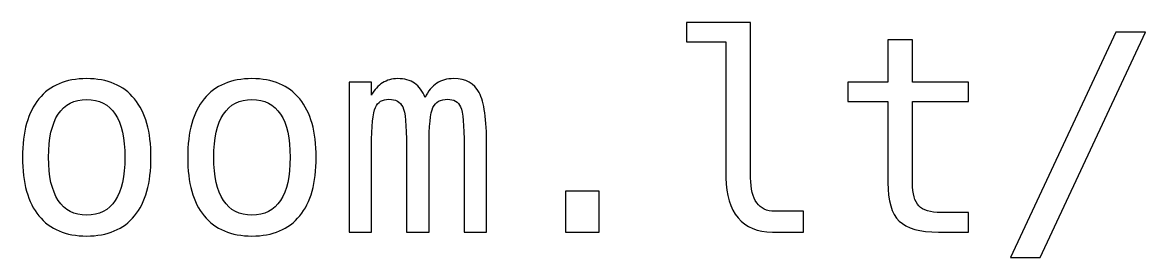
# Model space of a CAD drawing. Header units: centimetres. Extents: x -26.3 to -9.5, y -15.8 to 15.5.
# Drawn here: x -26.2759 to -25.8666, y 15.4238 to 15.5096 of the extents above.
import ezdxf

# ---------------------------------------------------------------- set-up
doc = ezdxf.new("R2010")
doc.units = ezdxf.units.CM
doc.header["$MEASUREMENT"] = 0
doc.layers.add('Layer 1', color=7, linetype='Continuous')

msp = doc.modelspace()

# ---------------------------------------------------------------- linework, layer by layer
at = {"layer": 'Layer 1', "color": 250}
for points, knots in [([(-26.01056, 15.4529), (-26.01056, 15.44886), (-26.00982, 15.44583), (-26.00834, 15.44378), (-26.00834, 15.44378), (-26.00686, 15.44173), (-26.00467, 15.4407), (-26.00177, 15.4407), (-26.00177, 15.4407), (-26.00177, 15.4407), (-25.99127, 15.4407), (-25.99127, 15.4407), (-25.99127, 15.4407), (-25.99127, 15.4407), (-25.99127, 15.43308), (-25.99127, 15.43308), (-25.99127, 15.43308), (-25.99127, 15.43308), (-26.00264, 15.43308), (-26.00264, 15.43308), (-26.00264, 15.43308), (-26.00802, 15.43308), (-26.01217, 15.43481), (-26.01512, 15.43826), (-26.01512, 15.43826), (-26.01807, 15.44171), (-26.01954, 15.4466), (-26.01954, 15.4529), (-26.01954, 15.4529), (-26.01954, 15.4529), (-26.01954, 15.50257), (-26.01954, 15.50257), (-26.01954, 15.50257), (-26.01954, 15.50257), (-26.03394, 15.50257), (-26.03394, 15.50257), (-26.03394, 15.50257), (-26.03394, 15.50257), (-26.03394, 15.5096), (-26.03394, 15.5096), (-26.03394, 15.5096), (-26.03394, 15.5096), (-26.01056, 15.5096), (-26.01056, 15.5096), (-26.01056, 15.5096), (-26.01056, 15.5096), (-26.01056, 15.4529), (-26.01056, 15.4529)], [0, 0, 0, 0, 0.083333, 0.083333, 0.083333, 0.083333, 0.166667, 0.166667, 0.166667, 0.166667, 0.25, 0.25, 0.25, 0.25, 0.333333, 0.333333, 0.333333, 0.333333, 0.416667, 0.416667, 0.416667, 0.416667, 0.5, 0.5, 0.5, 0.5, 0.583333, 0.583333, 0.583333, 0.583333, 0.666667, 0.666667, 0.666667, 0.666667, 0.75, 0.75, 0.75, 0.75, 0.833333, 0.833333, 0.833333, 0.833333, 0.916667, 0.916667, 0.916667, 0.916667, 1, 1, 1, 1]), ([(-25.95156, 15.5033), (-25.95156, 15.5033), (-25.95156, 15.48777), (-25.95156, 15.48777), (-25.95156, 15.48777), (-25.95156, 15.48777), (-25.93114, 15.48777), (-25.93114, 15.48777), (-25.93114, 15.48777), (-25.93114, 15.48777), (-25.93114, 15.48078), (-25.93114, 15.48078), (-25.93114, 15.48078), (-25.93114, 15.48078), (-25.95156, 15.48078), (-25.95156, 15.48078), (-25.95156, 15.48078), (-25.95156, 15.48078), (-25.95156, 15.4511), (-25.95156, 15.4511), (-25.95156, 15.4511), (-25.95156, 15.44706), (-25.9508, 15.44425), (-25.94926, 15.44266), (-25.94926, 15.44266), (-25.94773, 15.44106), (-25.94506, 15.44026), (-25.94126, 15.44026), (-25.94126, 15.44026), (-25.94126, 15.44026), (-25.93114, 15.44026), (-25.93114, 15.44026), (-25.93114, 15.44026), (-25.93114, 15.44026), (-25.93114, 15.43308), (-25.93114, 15.43308), (-25.93114, 15.43308), (-25.93114, 15.43308), (-25.94213, 15.43308), (-25.94213, 15.43308), (-25.94213, 15.43308), (-25.94888, 15.43308), (-25.95363, 15.43443), (-25.9564, 15.43713), (-25.9564, 15.43713), (-25.95916, 15.43983), (-25.96055, 15.4445), (-25.96055, 15.4511), (-25.96055, 15.4511), (-25.96055, 15.4511), (-25.96055, 15.48078), (-25.96055, 15.48078), (-25.96055, 15.48078), (-25.96055, 15.48078), (-25.97515, 15.48078), (-25.97515, 15.48078), (-25.97515, 15.48078), (-25.97515, 15.48078), (-25.97515, 15.48777), (-25.97515, 15.48777), (-25.97515, 15.48777), (-25.97515, 15.48777), (-25.96055, 15.48777), (-25.96055, 15.48777), (-25.96055, 15.48777), (-25.96055, 15.48777), (-25.96055, 15.5033), (-25.96055, 15.5033), (-25.96055, 15.5033), (-25.96055, 15.5033), (-25.95156, 15.5033), (-25.95156, 15.5033)], [0, 0, 0, 0, 0.055556, 0.055556, 0.055556, 0.055556, 0.111111, 0.111111, 0.111111, 0.111111, 0.166667, 0.166667, 0.166667, 0.166667, 0.222222, 0.222222, 0.222222, 0.222222, 0.277778, 0.277778, 0.277778, 0.277778, 0.333333, 0.333333, 0.333333, 0.333333, 0.388889, 0.388889, 0.388889, 0.388889, 0.444444, 0.444444, 0.444444, 0.444444, 0.5, 0.5, 0.5, 0.5, 0.555556, 0.555556, 0.555556, 0.555556, 0.611111, 0.611111, 0.611111, 0.611111, 0.666667, 0.666667, 0.666667, 0.666667, 0.722222, 0.722222, 0.722222, 0.722222, 0.777778, 0.777778, 0.777778, 0.777778, 0.833333, 0.833333, 0.833333, 0.833333, 0.888889, 0.888889, 0.888889, 0.888889, 0.944444, 0.944444, 0.944444, 0.944444, 1, 1, 1, 1]), ([(-25.87744, 15.50599), (-25.87744, 15.50599), (-25.86665, 15.50599), (-25.86665, 15.50599), (-25.86665, 15.50599), (-25.86665, 15.50599), (-25.90504, 15.4238), (-25.90504, 15.4238), (-25.90504, 15.4238), (-25.90504, 15.4238), (-25.91582, 15.4238), (-25.91582, 15.4238), (-25.91582, 15.4238), (-25.91582, 15.4238), (-25.87744, 15.50599), (-25.87744, 15.50599)], [0, 0, 0, 0, 0.25, 0.25, 0.25, 0.25, 0.5, 0.5, 0.5, 0.5, 0.75, 0.75, 0.75, 0.75, 1, 1, 1, 1]), ([(-26.25251, 15.48909), (-26.24493, 15.48909), (-26.23913, 15.48664), (-26.23511, 15.48172), (-26.23511, 15.48172), (-26.23109, 15.4768), (-26.22908, 15.46968), (-26.22908, 15.46038), (-26.22908, 15.46038), (-26.22908, 15.45103), (-26.23108, 15.44391), (-26.23508, 15.43901), (-26.23508, 15.43901), (-26.2391, 15.43411), (-26.2449, 15.43166), (-26.25251, 15.43166), (-26.25251, 15.43166), (-26.26011, 15.43166), (-26.2659, 15.43411), (-26.26992, 15.43901), (-26.26992, 15.43901), (-26.27392, 15.44391), (-26.27592, 15.45103), (-26.27592, 15.46038), (-26.27592, 15.46038), (-26.27592, 15.46968), (-26.27392, 15.4768), (-26.26992, 15.48172), (-26.26992, 15.48172), (-26.2659, 15.48664), (-26.26011, 15.48909), (-26.25251, 15.48909)], [0, 0, 0, 0, 0.125, 0.125, 0.125, 0.125, 0.25, 0.25, 0.25, 0.25, 0.375, 0.375, 0.375, 0.375, 0.5, 0.5, 0.5, 0.5, 0.625, 0.625, 0.625, 0.625, 0.75, 0.75, 0.75, 0.75, 0.875, 0.875, 0.875, 0.875, 1, 1, 1, 1]), ([(-26.1923, 15.48909), (-26.18472, 15.48909), (-26.17892, 15.48664), (-26.1749, 15.48172), (-26.1749, 15.48172), (-26.17088, 15.4768), (-26.16887, 15.46968), (-26.16887, 15.46038), (-26.16887, 15.46038), (-26.16887, 15.45103), (-26.17087, 15.44391), (-26.17487, 15.43901), (-26.17487, 15.43901), (-26.17889, 15.43411), (-26.18469, 15.43166), (-26.1923, 15.43166), (-26.1923, 15.43166), (-26.1999, 15.43166), (-26.20569, 15.43411), (-26.20971, 15.43901), (-26.20971, 15.43901), (-26.21371, 15.44391), (-26.21571, 15.45103), (-26.21571, 15.46038), (-26.21571, 15.46038), (-26.21571, 15.46968), (-26.21371, 15.4768), (-26.20971, 15.48172), (-26.20971, 15.48172), (-26.20569, 15.48664), (-26.1999, 15.48909), (-26.1923, 15.48909)], [0, 0, 0, 0, 0.125, 0.125, 0.125, 0.125, 0.25, 0.25, 0.25, 0.25, 0.375, 0.375, 0.375, 0.375, 0.5, 0.5, 0.5, 0.5, 0.625, 0.625, 0.625, 0.625, 0.75, 0.75, 0.75, 0.75, 0.875, 0.875, 0.875, 0.875, 1, 1, 1, 1]), ([(-26.12918, 15.4822), (-26.12808, 15.48455), (-26.12666, 15.48629), (-26.12494, 15.4874), (-26.12494, 15.4874), (-26.12324, 15.48852), (-26.12118, 15.48909), (-26.11878, 15.48909), (-26.11878, 15.48909), (-26.11438, 15.48909), (-26.11127, 15.48739), (-26.10947, 15.48399), (-26.10947, 15.48399), (-26.10766, 15.48058), (-26.10676, 15.47418), (-26.10676, 15.46477), (-26.10676, 15.46477), (-26.10676, 15.46477), (-26.10676, 15.43308), (-26.10676, 15.43308), (-26.10676, 15.43308), (-26.10676, 15.43308), (-26.11496, 15.43308), (-26.11496, 15.43308), (-26.11496, 15.43308), (-26.11496, 15.43308), (-26.11496, 15.46438), (-26.11496, 15.46438), (-26.11496, 15.46438), (-26.11496, 15.4721), (-26.11539, 15.47688), (-26.11626, 15.47877), (-26.11626, 15.47877), (-26.11711, 15.48063), (-26.11869, 15.48157), (-26.12098, 15.48157), (-26.12098, 15.48157), (-26.12358, 15.48157), (-26.12536, 15.48057), (-26.12633, 15.47857), (-26.12633, 15.47857), (-26.12728, 15.47657), (-26.12776, 15.47183), (-26.12776, 15.46438), (-26.12776, 15.46438), (-26.12776, 15.46438), (-26.12776, 15.43308), (-26.12776, 15.43308), (-26.12776, 15.43308), (-26.12776, 15.43308), (-26.13596, 15.43308), (-26.13596, 15.43308), (-26.13596, 15.43308), (-26.13596, 15.43308), (-26.13596, 15.46438), (-26.13596, 15.46438), (-26.13596, 15.46438), (-26.13596, 15.4722), (-26.13643, 15.47702), (-26.13736, 15.47883), (-26.13736, 15.47883), (-26.13828, 15.48065), (-26.13994, 15.48157), (-26.14236, 15.48157), (-26.14236, 15.48157), (-26.14474, 15.48157), (-26.1464, 15.48057), (-26.14731, 15.47857), (-26.14731, 15.47857), (-26.14825, 15.47657), (-26.14871, 15.47183), (-26.14871, 15.46438), (-26.14871, 15.46438), (-26.14871, 15.46438), (-26.14871, 15.43308), (-26.14871, 15.43308), (-26.14871, 15.43308), (-26.14871, 15.43308), (-26.15686, 15.43308), (-26.15686, 15.43308), (-26.15686, 15.43308), (-26.15686, 15.43308), (-26.15686, 15.48777), (-26.15686, 15.48777), (-26.15686, 15.48777), (-26.15686, 15.48777), (-26.14871, 15.48777), (-26.14871, 15.48777), (-26.14871, 15.48777), (-26.14871, 15.48777), (-26.14871, 15.48309), (-26.14871, 15.48309), (-26.14871, 15.48309), (-26.14765, 15.48504), (-26.1463, 15.48652), (-26.14468, 15.48755), (-26.14468, 15.48755), (-26.14308, 15.48857), (-26.14124, 15.48909), (-26.13919, 15.48909), (-26.13919, 15.48909), (-26.13671, 15.48909), (-26.13466, 15.48852), (-26.13301, 15.48739), (-26.13301, 15.48739), (-26.13136, 15.48624), (-26.13009, 15.48452), (-26.12918, 15.4822)], [0, 0, 0, 0, 0.037037, 0.037037, 0.037037, 0.037037, 0.074074, 0.074074, 0.074074, 0.074074, 0.111111, 0.111111, 0.111111, 0.111111, 0.148148, 0.148148, 0.148148, 0.148148, 0.185185, 0.185185, 0.185185, 0.185185, 0.222222, 0.222222, 0.222222, 0.222222, 0.259259, 0.259259, 0.259259, 0.259259, 0.296296, 0.296296, 0.296296, 0.296296, 0.333333, 0.333333, 0.333333, 0.333333, 0.37037, 0.37037, 0.37037, 0.37037, 0.407407, 0.407407, 0.407407, 0.407407, 0.444444, 0.444444, 0.444444, 0.444444, 0.481481, 0.481481, 0.481481, 0.481481, 0.518519, 0.518519, 0.518519, 0.518519, 0.555556, 0.555556, 0.555556, 0.555556, 0.592593, 0.592593, 0.592593, 0.592593, 0.62963, 0.62963, 0.62963, 0.62963, 0.666667, 0.666667, 0.666667, 0.666667, 0.703704, 0.703704, 0.703704, 0.703704, 0.740741, 0.740741, 0.740741, 0.740741, 0.777778, 0.777778, 0.777778, 0.777778, 0.814815, 0.814815, 0.814815, 0.814815, 0.851852, 0.851852, 0.851852, 0.851852, 0.888889, 0.888889, 0.888889, 0.888889, 0.925926, 0.925926, 0.925926, 0.925926, 0.962963, 0.962963, 0.962963, 0.962963, 1, 1, 1, 1]), ([(-26.25251, 15.48147), (-26.25708, 15.48147), (-26.26053, 15.4797), (-26.26288, 15.47615), (-26.26288, 15.47615), (-26.26523, 15.4726), (-26.2664, 15.46733), (-26.2664, 15.46038), (-26.2664, 15.46038), (-26.2664, 15.45345), (-26.26523, 15.4482), (-26.26288, 15.44463), (-26.26288, 15.44463), (-26.26053, 15.44106), (-26.25708, 15.43928), (-26.25251, 15.43928), (-26.25251, 15.43928), (-26.24793, 15.43928), (-26.24446, 15.44106), (-26.24211, 15.44463), (-26.24211, 15.44463), (-26.23976, 15.4482), (-26.2386, 15.45345), (-26.2386, 15.46038), (-26.2386, 15.46038), (-26.2386, 15.46733), (-26.23976, 15.4726), (-26.24211, 15.47615), (-26.24211, 15.47615), (-26.24446, 15.4797), (-26.24793, 15.48147), (-26.25251, 15.48147)], [0, 0, 0, 0, 0.125, 0.125, 0.125, 0.125, 0.25, 0.25, 0.25, 0.25, 0.375, 0.375, 0.375, 0.375, 0.5, 0.5, 0.5, 0.5, 0.625, 0.625, 0.625, 0.625, 0.75, 0.75, 0.75, 0.75, 0.875, 0.875, 0.875, 0.875, 1, 1, 1, 1]), ([(-26.1923, 15.48147), (-26.19687, 15.48147), (-26.20032, 15.4797), (-26.20267, 15.47615), (-26.20267, 15.47615), (-26.20502, 15.4726), (-26.20619, 15.46733), (-26.20619, 15.46038), (-26.20619, 15.46038), (-26.20619, 15.45345), (-26.20502, 15.4482), (-26.20267, 15.44463), (-26.20267, 15.44463), (-26.20032, 15.44106), (-26.19687, 15.43928), (-26.1923, 15.43928), (-26.1923, 15.43928), (-26.18772, 15.43928), (-26.18425, 15.44106), (-26.1819, 15.44463), (-26.1819, 15.44463), (-26.17955, 15.4482), (-26.17839, 15.45345), (-26.17839, 15.46038), (-26.17839, 15.46038), (-26.17839, 15.46733), (-26.17955, 15.4726), (-26.1819, 15.47615), (-26.1819, 15.47615), (-26.18425, 15.4797), (-26.18772, 15.48147), (-26.1923, 15.48147)], [0, 0, 0, 0, 0.125, 0.125, 0.125, 0.125, 0.25, 0.25, 0.25, 0.25, 0.375, 0.375, 0.375, 0.375, 0.5, 0.5, 0.5, 0.5, 0.625, 0.625, 0.625, 0.625, 0.75, 0.75, 0.75, 0.75, 0.875, 0.875, 0.875, 0.875, 1, 1, 1, 1]), ([(-26.07808, 15.44798), (-26.07808, 15.44798), (-26.06578, 15.44798), (-26.06578, 15.44798), (-26.06578, 15.44798), (-26.06578, 15.44798), (-26.06578, 15.43308), (-26.06578, 15.43308), (-26.06578, 15.43308), (-26.06578, 15.43308), (-26.07808, 15.43308), (-26.07808, 15.43308), (-26.07808, 15.43308), (-26.07808, 15.43308), (-26.07808, 15.44798), (-26.07808, 15.44798)], [0, 0, 0, 0, 0.25, 0.25, 0.25, 0.25, 0.5, 0.5, 0.5, 0.5, 0.75, 0.75, 0.75, 0.75, 1, 1, 1, 1])]:
    msp.add_open_spline(points, degree=3, knots=knots, dxfattribs=at)

doc.saveas('drawing.dxf')
